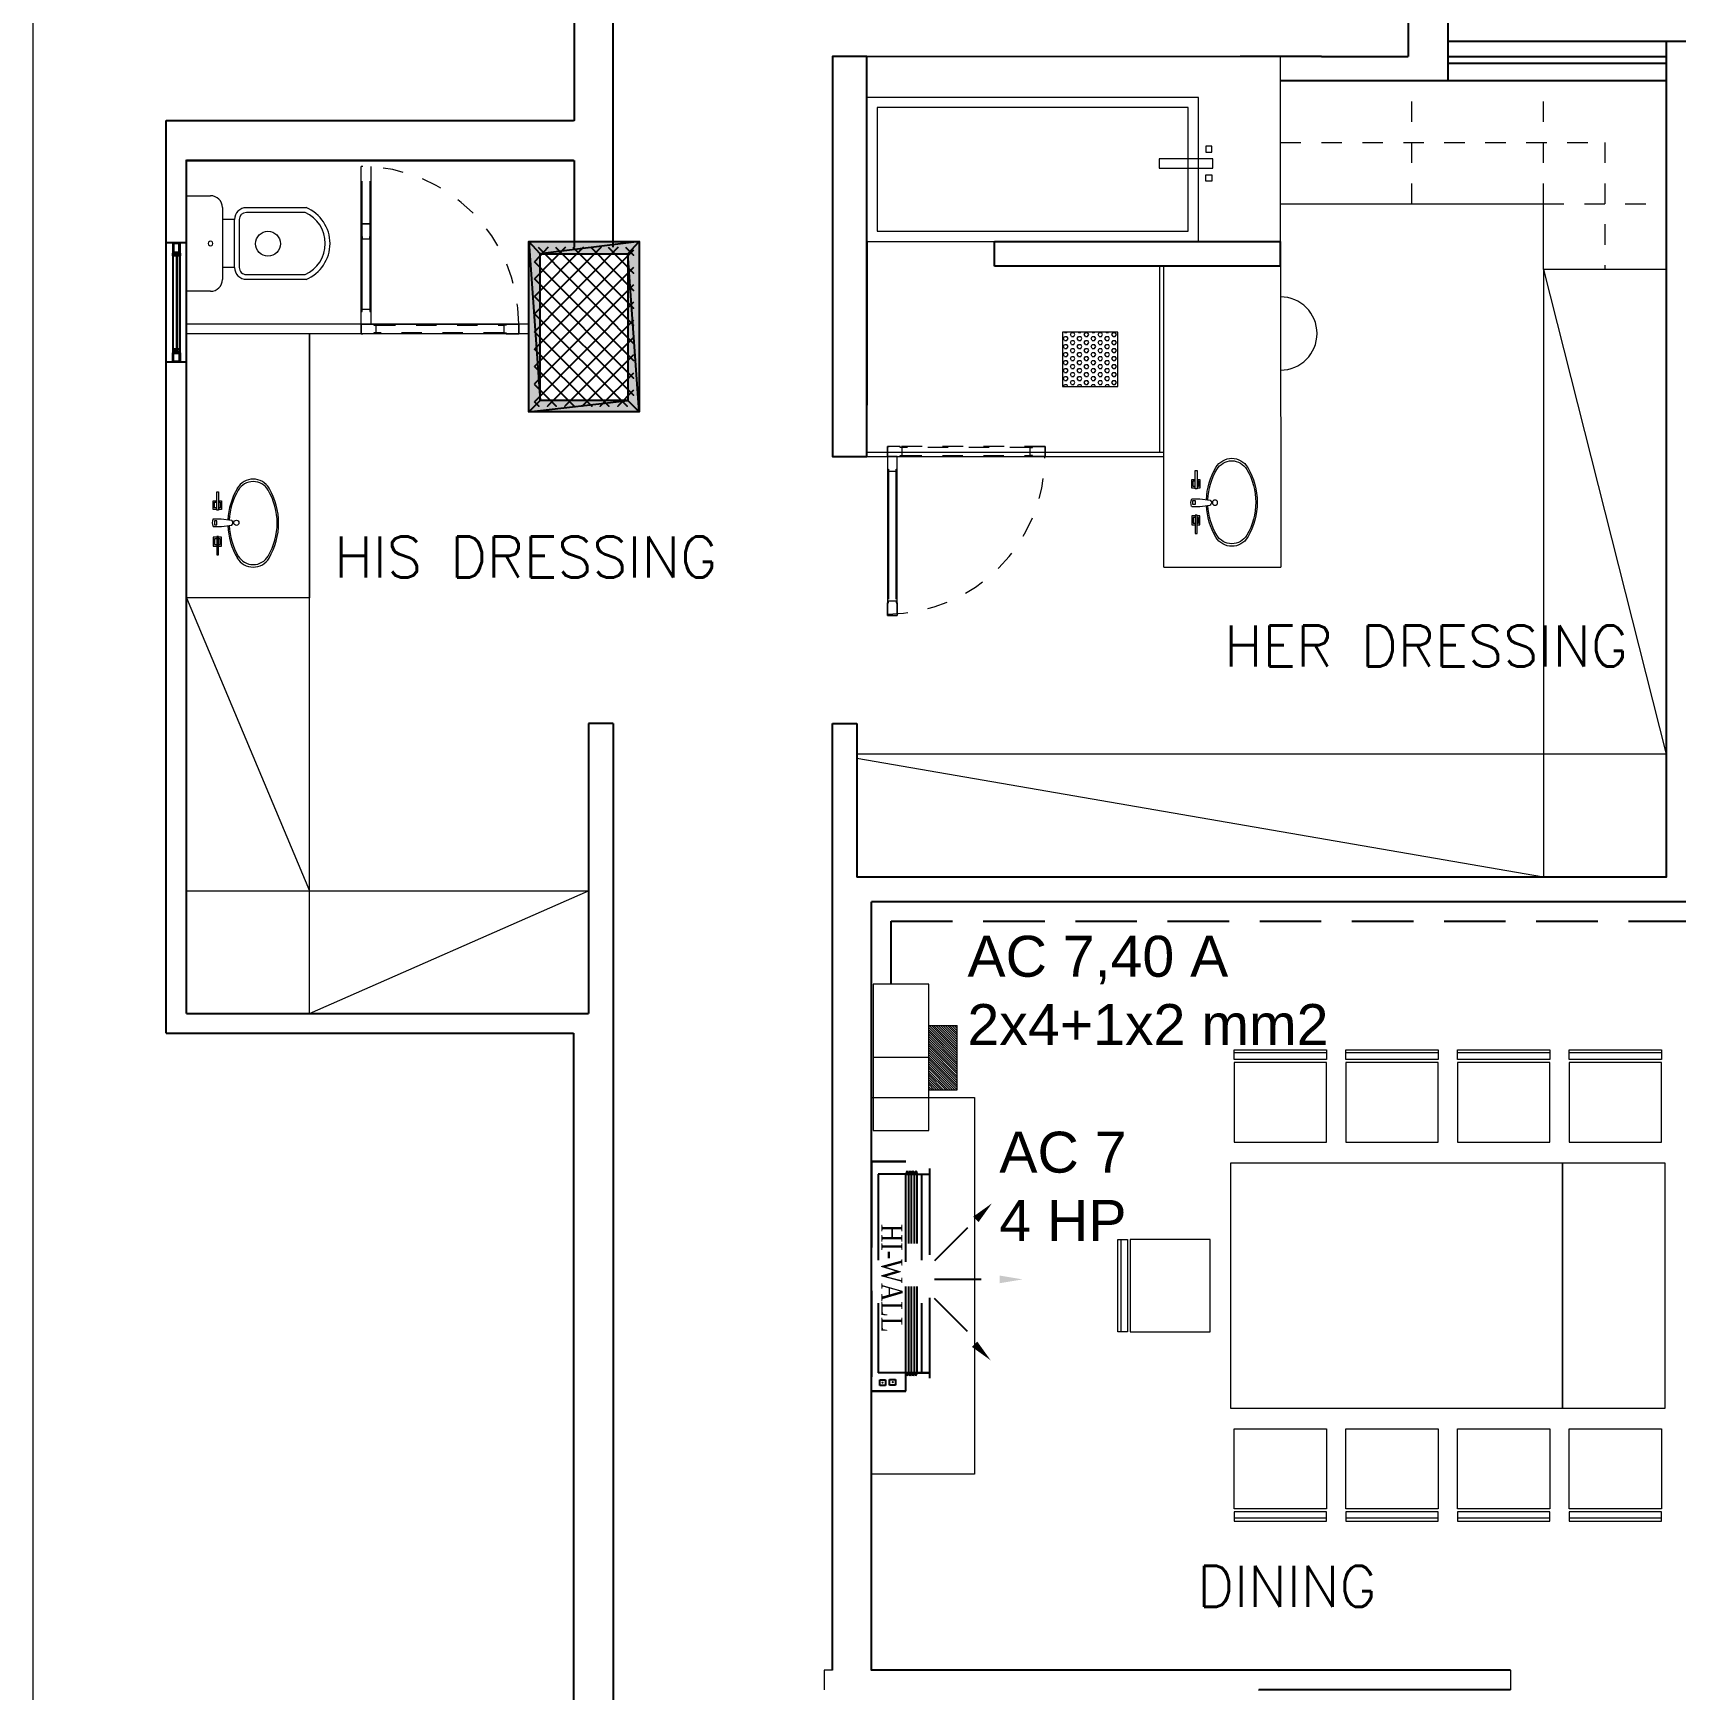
# Model space of a CAD drawing. Header units: inches. Extents: x 14 to 158, y 51 to 94.
# Drawn here: x 86.64 to 94.66, y 80.53 to 88.62 of the extents above; entities that cross this region are included whole.
import ezdxf

# ---------------------------------------------------------------- set-up
doc = ezdxf.new("R2010")
doc.units = ezdxf.units.IN
doc.header["$LTSCALE"] = 0.6
doc.header["$MEASUREMENT"] = 0
doc.linetypes.add('1st BASE_WTV$0$HIDDEN2', pattern=[0.1875, 0.125, -0.0625])
doc.linetypes.add('DASHED', pattern=[0.75, 0.5, -0.25])
doc.layers.get('0').update_dxf_attribs({"color": 253, "lineweight": 0})
for name, color, linetype, lineweight in [('1st BASE_WTV$0$A-DOOR', 253, 'Continuous', 0), ('1st BASE_WTV$0$A-DOOR-JAMB', 253, 'Continuous', 0), ('1st BASE_WTV$0$A-DOOR-OVHD', 253, '1st BASE_WTV$0$HIDDEN2', 0), ('1st BASE_WTV$0$A-DOOR-SWNG', 253, '1st BASE_WTV$0$HIDDEN2', 0), ('fur', 253, 'Continuous', 0), ('K Furniture', 253, 'Continuous', 0), ('Layer1', 253, 'Continuous', 0), ('Muebles', 253, 'Continuous', 0), ('POWER', 4, 'Continuous', 0), ('text', 3, 'Continuous', 0), ('X27COLC$0$COL', 253, 'Continuous', 0)]:
    doc.layers.add(name, color=color, linetype=linetype, lineweight=lineweight)
doc.layers.add('AC-HI.WALL', color=3, linetype='DASHED')
doc.styles.add('ROMANS', font='', dxfattribs={"width": 0.8})
doc.styles.add('SIMPLEX', font='SIMPLEX.SHX')
doc.styles.get("Standard").update_dxf_attribs({"font": 'arial.ttf'})
doc.styles.get('ROMANS').set_extended_font_data('Amphion')

# ---------------------------------------------------------------- blocks, each defined once
blk = doc.blocks.new('A$C399A65E2')
at = {"layer": 'Muebles', "linetype": 'Continuous'}
for p, q in [((0.1947, 0.0392), (0.201, 0.0898)), ((0.2314, 0.0405), (0.2251, 0.0911)), ((0.0626, 0.0177), (0.0626, 0.0266)), ((0.0626, 0.0266), (0.1524, 0.0266)), ((0.1524, 0.0177), (0.0626, 0.0177)), ((0.1056, 0.0266), (0.1056, 0.0405)), ((0.1056, 0.0405), (0.1486, 0.0405)), ((0.1056, 0), (0.1056, 0.0177)), ((0.1486, 0), (0.1056, 0)), ((0.1132, 0.0266), (0.1132, 0.0341)), ((0.1132, 0.0341), (0.141, 0.0341)), ((0.1132, 0.0076), (0.1132, 0.0177)), ((0.141, 0.0076), (0.1132, 0.0076)), ((0.141, 0.0341), (0.141, 0.0266)), ((0.141, 0.0177), (0.141, 0.0076)), ((0.1486, 0.0405), (0.1486, 0.0266)), ((0.1486, 0.0177), (0.1486, 0)), ((0.1524, 0.0266), (0.1524, 0.0177)), ((0.1947, 0), (0.1947, 0.0392)), ((0.2238, 0.0177), (0.2036, 0.0177)), ((0.2036, 0.0177), (0.2036, 0.0063)), ((0.2036, 0.0063), (0.2238, 0.0063)), ((0.2238, 0.0063), (0.2238, 0.0177)), ((0.2314, 0.0013), (0.2314, 0.0405)), ((0.3698, 0.0266), (0.28, 0.0266)), ((0.28, 0.0266), (0.28, 0.0177)), ((0.28, 0.0177), (0.3698, 0.0177)), ((0.3268, 0.0405), (0.2838, 0.0405)), ((0.2838, 0.0405), (0.2838, 0.0266)), ((0.2838, 0.0177), (0.2838, 0)), ((0.2838, 0), (0.3268, 0)), ((0.3192, 0.0341), (0.2914, 0.0341)), ((0.2914, 0.0341), (0.2914, 0.0266)), ((0.2914, 0.0177), (0.2914, 0.0076)), ((0.2914, 0.0076), (0.3192, 0.0076)), ((0.3192, 0.0266), (0.3192, 0.0341)), ((0.3192, 0.0076), (0.3192, 0.0177)), ((0.3268, 0.0266), (0.3268, 0.0405)), ((0.3268, 0), (0.3268, 0.0177)), ((0.3698, 0.0177), (0.3698, 0.0266))]:
    blk.add_line(p, q, dxfattribs=at)
blk.add_circle((0.2132, 0.1138), 0.0126, dxfattribs=at)
for centre, radius, start, end in [((0.09, 0.196), 0.09, 120.5339, 239.46614), ((0.0972, 0.196), 0.0848, 120.53389, 239.46614), ((0.2149, -0.0158), 0.3359, 59.46621, 120.53378), ((0.2149, -0.0037), 0.3167, 59.46621, 120.53379), ((0.3327, 0.196), 0.0848, 300.53386, 59.46611), ((0.3399, 0.196), 0.09, 300.53386, 59.4661), ((0.2149, 0.4079), 0.3359, 239.46622, 267.25373), ((0.2149, 0.3957), 0.3167, 239.46622, 267.2472), ((0.2136, 0.0805), 0.0156, 42.48509, 143.54023), ((0.2149, 0.3957), 0.3167, 272.09779, 300.53378), ((0.2149, 0.4079), 0.3359, 272.12884, 300.53379), ((0.2118, 0.0367), 0.0405, 245.05141, 298.89841)]:
    blk.add_arc(centre, radius, start, end, dxfattribs=at)
blk = doc.blocks.new('A$C66D173D2')
at = {"layer": 'K Furniture'}
for p, q in [((0.0583, 0.5833), (0.0583, 0.2917)), ((0.0817, 0.2917), (0.0817, 0.5785)), ((0.385, 0.5785), (0.385, 0.2917)), ((0.4083, 0.2917), (0.4083, 0.5833)), ((0.35, 0.2567), (0.1167, 0.2567)), ((0.4083, 0.175), (0.0583, 0.175)), ((0.1167, 0.2333), (0.1167, 0.175)), ((0.1167, 0.2333), (0.35, 0.2333)), ((0.35, 0.2333), (0.35, 0.175)), ((0, 0.1167), (0, 0)), ((0.4667, 0), (0.4667, 0.1167)), ((0.4667, 0), (0, 0))]:
    blk.add_line(p, q, dxfattribs=at)
at = {"layer": 'K Furniture', "extrusion": (0, 0, -1)}
for centre, major_axis, start_param, end_param in [((0.2333, 0.5104), (0.1341, 0.1341), 4.321782, 6.673792), ((0.2333, 0.5104), (-0.1176, 0.1176), 5.919765, 8.217402), ((0.2322, 0.3971), (-0.0429, 0.0429), 0.785398, 7.068583), ((0.1167, 0.2917), (0.0412, 0.0412), 2.356194, 3.926991), ((0.1167, 0.2917), (0.0247, 0.0247), 2.356194, 3.926991), ((0.35, 0.2917), (0.0412, 0.0412), 0.785398, 2.356194), ((0.35, 0.2917), (0.0247, 0.0247), 0.785398, 2.356194), ((0.0583, 0.1167), (0.0412, 0.0412), 3.926991, 5.497787), ((0.4083, 0.1167), (0.0412, 0.0412), -0.785398, 0.785398), ((0.2333, 0.1167), (-0.00825, 0.00825), 5.497786, 8.639381), ((0.2333, 0.1167), (0.00825, 0.00825), 0.785397, 3.926992)]:
    blk.add_ellipse(centre, major_axis=major_axis, ratio=1, start_param=start_param, end_param=end_param, dxfattribs=at)
blk = doc.blocks.new('A$C7D3A46D4')
at = {"layer": '1st BASE_WTV$0$A-DOOR'}
blk.add_line((0.7698, 0.0481), (0, 0.0481), dxfattribs=at)
at = {"layer": '1st BASE_WTV$0$A-DOOR-JAMB'}
for p, q in [((0.7698, 0.8258), (0.7217, 0.8258)), ((0.7217, 0.7639), (0.7217, 0.8258)), ((0.7217, 0.8258), (0.7698, 0.8258)), ((0.7217, 0.8179), (0.7217, 0.0481)), ((0.7698, 0.8258), (0.7698, 0.7639)), ((0.7698, 0.0481), (0.7698, 0.8179)), ((0.7268, 0.7639), (0.7217, 0.7639)), ((0.7268, 0.7537), (0.7268, 0.7639)), ((0.7647, 0.7537), (0.7268, 0.7537)), ((0.7268, 0.7457), (0.7268, 0.1172)), ((0.7698, 0.7639), (0.7647, 0.7639)), ((0.7647, 0.7639), (0.7647, 0.7537)), ((0.7647, 0.1172), (0.7647, 0.7457)), ((0.7268, 0.11), (0.7217, 0.11)), ((0.7217, 0.11), (0.7217, 0.0481)), ((0.7647, 0.1203), (0.7268, 0.1203)), ((0.7268, 0.1203), (0.7268, 0.11)), ((0.7647, 0.11), (0.7647, 0.1203)), ((0.7698, 0.11), (0.7647, 0.11)), ((0.7698, 0.0481), (0.7698, 0.11)), ((0, 0.0481), (0, 0)), ((0, 0.0481), (0.0619, 0.0481)), ((0, 0), (0, 0.0481)), ((0.0619, 0.0481), (0.0619, 0.043)), ((0.0619, 0.043), (0.0722, 0.043)), ((0.0722, 0.0051), (0.0619, 0.0051)), ((0.0619, 0.0051), (0.0619, 0)), ((0.0722, 0.043), (0.0722, 0.0051)), ((0.7079, 0.043), (0.6976, 0.043)), ((0.6976, 0.043), (0.6976, 0.0051)), ((0.6976, 0.0051), (0.7079, 0.0051)), ((0.7698, 0.0481), (0.7079, 0.0481)), ((0.7079, 0.0481), (0.7079, 0.043)), ((0.7079, 0.0051), (0.7079, 0)), ((0.7217, 0.0481), (0.7698, 0.0481)), ((0.7217, 0.0481), (0.7698, 0.0481)), ((0.7698, 0.0481), (0.7698, 0)), ((0.7698, 0), (0.7698, 0.0481)), ((0, 0), (0.0096, 0)), ((0.0619, 0), (0, 0)), ((0.7079, 0), (0.7698, 0)), ((0.7698, 0), (0.7602, 0))]:
    blk.add_line(p, q, dxfattribs=at)
at = {"layer": '1st BASE_WTV$0$A-DOOR-OVHD'}
for p, q in [((0.7698, 0.0481), (0, 0.0481)), ((0, 0.0481), (0, 0)), ((0.7698, 0.0481), (0, 0.0481)), ((0.7007, 0.043), (0.0722, 0.043)), ((0.0722, 0.0051), (0.7007, 0.0051)), ((0.7698, 0), (0.7698, 0.0481)), ((0, 0), (0.7698, 0))]:
    blk.add_line(p, q, dxfattribs=at)
at = {"layer": '1st BASE_WTV$0$A-DOOR-SWNG'}
blk.add_arc((0.7698, 0.0481), 0.7698, 90, 180, dxfattribs=at)
blk = doc.blocks.new('htr')
at = {"layer": 'X27COLC$0$COL'}
for p, q in [((-11.6682, -8.6178), (-11.6682, -8.1678)), ((-11.6682, -8.1678), (-11.6216, -8.1678)), ((-11.6538, -8.1678), (-11.6538, -8.6178)), ((-11.6216, -8.1678), (-11.6216, -8.6178)), ((-11.2177, -8.1678), (-11.6077, -8.1678)), ((-11.6077, -8.1678), (-11.6077, -8.6178)), ((-11.2177, -8.6178), (-11.2177, -8.1678)), ((-11.6216, -8.6178), (-11.6682, -8.6178)), ((-11.6077, -8.6178), (-11.2177, -8.6178))]:
    blk.add_line(p, q, dxfattribs=at)
blk = doc.blocks.new('JTE')
at = {"layer": '1st BASE_WTV$0$A-DOOR'}
blk.add_line((153.8087, -57.0845), (153.0389, -57.0845), dxfattribs=at)
at = {"layer": '1st BASE_WTV$0$A-DOOR-JAMB'}
for p, q in [((153.0389, -57.0845), (153.0389, -57.0364)), ((153.0389, -57.0364), (153.0486, -57.0364)), ((153.1008, -57.0364), (153.0389, -57.0364)), ((153.0389, -57.0364), (153.0389, -57.0845)), ((153.0389, -57.0845), (153.1008, -57.0845)), ((153.1008, -57.0415), (153.1008, -57.0364)), ((153.1111, -57.0415), (153.1008, -57.0415)), ((153.1008, -57.0845), (153.1008, -57.0794)), ((153.1008, -57.0794), (153.1111, -57.0794)), ((153.1111, -57.0794), (153.1111, -57.0415)), ((153.7366, -57.0794), (153.7366, -57.0415)), ((153.7366, -57.0415), (153.7468, -57.0415)), ((153.7468, -57.0794), (153.7366, -57.0794)), ((153.7468, -57.0415), (153.7468, -57.0364)), ((153.7468, -57.0364), (153.8087, -57.0364)), ((153.7468, -57.0845), (153.7468, -57.0794)), ((153.8087, -57.0845), (153.7468, -57.0845)), ((153.7606, -57.8543), (153.7606, -57.0845)), ((153.7606, -57.0845), (153.8087, -57.0845)), ((153.7606, -57.1464), (153.7606, -57.0845)), ((153.7606, -57.0845), (153.8087, -57.0845)), ((153.8087, -57.0364), (153.7991, -57.0364)), ((153.8087, -57.0845), (153.8087, -57.0364)), ((153.8087, -57.0364), (153.8087, -57.0845)), ((153.8087, -57.0845), (153.8087, -57.8543)), ((153.8087, -57.0845), (153.8087, -57.1464)), ((153.7658, -57.1464), (153.7606, -57.1464)), ((153.7658, -57.1567), (153.7658, -57.1464)), ((153.7658, -57.7821), (153.7658, -57.1536)), ((153.8036, -57.1567), (153.7658, -57.1567)), ((153.8087, -57.1464), (153.8036, -57.1464)), ((153.8036, -57.1464), (153.8036, -57.1567)), ((153.8036, -57.1536), (153.8036, -57.7821)), ((153.7658, -57.512), (153.7606, -57.512)), ((153.7606, -57.512), (153.7606, -57.5739)), ((153.8036, -57.5017), (153.7658, -57.5017)), ((153.7658, -57.5017), (153.7658, -57.512)), ((153.8036, -57.512), (153.8036, -57.5017)), ((153.8087, -57.512), (153.8036, -57.512)), ((153.8087, -57.5739), (153.8087, -57.512)), ((153.8087, -57.5739), (153.7606, -57.5739)), ((153.7606, -57.5739), (153.8087, -57.5739))]:
    blk.add_line(p, q, dxfattribs=at)
at = {"layer": '1st BASE_WTV$0$A-DOOR-OVHD'}
for p, q in [((153.0389, -57.0364), (153.8087, -57.0364)), ((153.0389, -57.0845), (153.0389, -57.0364)), ((153.8087, -57.0845), (153.0389, -57.0845)), ((153.8087, -57.0845), (153.0389, -57.0845)), ((153.1111, -57.0415), (153.7397, -57.0415)), ((153.7397, -57.0794), (153.1111, -57.0794)), ((153.8087, -57.0364), (153.8087, -57.0845))]:
    blk.add_line(p, q, dxfattribs=at)
at = {"layer": '1st BASE_WTV$0$A-DOOR-SWNG'}
blk.add_arc((153.8087, -57.0845), 0.7698, 180, 270, dxfattribs=at)
blk = doc.blocks.new('A$C685158DF')
at = {"layer": 'AC-HI.WALL', "color": 2}
for p, q in [((0, -0.4), (0, 0.4)), ((0, 0.4), (0.12, 0.4)), ((0, -0.4), (0, 0.4)), ((0.0235, 0.356), (0.0235, -0.3358)), ((0.1068, 0.356), (0.0235, 0.356)), ((0.12, 0.356), (0.1068, 0.356)), ((0.12, 0.356), (0.1068, 0.356)), ((0.12, -0.4), (0.12, 0.4)), ((0.12, -0.4), (0.12, 0.4)), ((0.1249, 0.3673), (0.12, 0.356)), ((0.1249, 0.3673), (0.12, 0.356)), ((0.12, 0.356), (0.2027, 0.356)), ((0.12, -0.3358), (0.12, 0.356)), ((0.12, -0.3358), (0.12, 0.356)), ((0.12, 0.356), (0.2027, 0.356)), ((0.1249, 0.3673), (0.1299, 0.356)), ((0.1249, 0.3673), (0.1299, 0.356)), ((0.1349, 0.3673), (0.1299, 0.356)), ((0.1349, 0.3673), (0.1299, 0.356)), ((0.1299, -0.3358), (0.1299, 0.356)), ((0.1299, -0.3358), (0.1299, 0.356)), ((0.1349, 0.3673), (0.1399, 0.356)), ((0.1349, 0.3673), (0.1399, 0.356)), ((0.1448, 0.3673), (0.1399, 0.356)), ((0.1448, 0.3673), (0.1399, 0.356)), ((0.1399, -0.3358), (0.1399, 0.356)), ((0.1399, -0.3358), (0.1399, 0.356)), ((0.1448, 0.3673), (0.1498, 0.356)), ((0.1448, 0.3673), (0.1498, 0.356)), ((0.1548, 0.3673), (0.1498, 0.356)), ((0.1548, 0.3673), (0.1498, 0.356)), ((0.1498, -0.3358), (0.1498, 0.356)), ((0.1548, 0.3673), (0.1598, 0.356)), ((0.1548, 0.3673), (0.1598, 0.356)), ((0.1598, 0.356), (0.2027, 0.356)), ((0.1598, -0.3358), (0.1598, 0.356)), ((0.1598, -0.3358), (0.1598, 0.356)), ((0.1598, 0.356), (0.2027, 0.356)), ((0.174, 0.356), (0.174, -0.3358)), ((0.174, 0.356), (0.174, -0.3358)), ((0.2027, 0.3753), (0.2027, -0.355)), ((0.2027, 0.3753), (0.2027, -0.355)), ((0.3352, 0.1696), (0.2202, 0.0546)), ((0.3352, 0.1696), (0.2202, 0.0546)), ((0.3828, -0.0111), (0.2202, -0.0111)), ((0.3828, -0.0111), (0.2202, -0.0111)), ((0.3352, -0.1918), (0.2202, -0.0769)), ((0.3352, -0.1918), (0.2202, -0.0769)), ((0.0928, -0.3358), (0.0235, -0.3358)), ((0.2027, -0.3358), (0.0928, -0.3358)), ((0.2027, -0.3358), (0.0928, -0.3358)), ((0.12, -0.3358), (0.1068, -0.3358)), ((0.12, -0.3358), (0.1068, -0.3358)), ((0.1249, -0.3471), (0.12, -0.3358)), ((0.1249, -0.3471), (0.12, -0.3358)), ((0.1249, -0.3471), (0.1299, -0.3358)), ((0.1249, -0.3471), (0.1299, -0.3358)), ((0.1349, -0.3471), (0.1299, -0.3358)), ((0.1349, -0.3471), (0.1299, -0.3358)), ((0.1349, -0.3471), (0.1399, -0.3358)), ((0.1349, -0.3471), (0.1399, -0.3358)), ((0.1448, -0.3471), (0.1399, -0.3358)), ((0.1448, -0.3471), (0.1399, -0.3358)), ((0.1448, -0.3471), (0.1498, -0.3358)), ((0.1448, -0.3471), (0.1498, -0.3358)), ((0.1548, -0.3471), (0.1498, -0.3358)), ((0.1548, -0.3471), (0.1498, -0.3358)), ((0.1548, -0.3471), (0.1598, -0.3358)), ((0.1548, -0.3471), (0.1598, -0.3358)), ((0.1598, -0.3358), (0.2027, -0.3358)), ((0.1598, -0.3358), (0.2027, -0.3358)), ((0.12, -0.4), (0, -0.4)), ((0.12, -0.4), (0, -0.4))]:
    blk.add_line(p, q, dxfattribs=at)
for points in [[(0.12, -0.4), (0.12, 0.4), (0, 0.4), (0, -0.4)], [(0.0489, -0.3603), (0.0489, -0.3803), (0.0289, -0.3803), (0.0289, -0.3603)], [(0.0489, -0.3603), (0.0489, -0.3803), (0.0289, -0.3803), (0.0289, -0.3603)], [(0.0836, -0.3591), (0.0836, -0.3791), (0.0636, -0.3791), (0.0636, -0.3591)], [(0.0836, -0.3591), (0.0836, -0.3791), (0.0636, -0.3791), (0.0636, -0.3591)]]:
    blk.add_lwpolyline(points, close=True, dxfattribs=at)
at = {"layer": 'AC-HI.WALL', "color": 2, "const_width": 0.00371}
for points in [[(0.0387, -0.3683, 1), (0.0387, -0.3721, 1)], [(0.0387, -0.3683, 1), (0.0387, -0.3721, 1)], [(0.0745, -0.3666, 1), (0.0745, -0.3704, 1)], [(0.0745, -0.3666, 1), (0.0745, -0.3704, 1)]]:
    blk.add_lwpolyline(points, format="xyb", close=True, dxfattribs=at)
at = {"layer": 'AC-HI.WALL', "color": 2}
for points in [[(0.3543, 0.2076), (0.3731, 0.1888), (0.42, 0.2545)], [(0.3543, 0.2076), (0.3731, 0.1888), (0.42, 0.2545)], [(0.4474, 0.0027), (0.4474, -0.0239), (0.5271, -0.0106)], [(0.4474, 0.0027), (0.4474, -0.0239), (0.5271, -0.0106)], [(0.3499, -0.2457), (0.3686, -0.2269), (0.4156, -0.2926)], [(0.3499, -0.2457), (0.3686, -0.2269), (0.4156, -0.2926)]]:
    blk.add_solid(points, dxfattribs=at)
at = {"layer": 'AC-HI.WALL', "color": 2, "insert": (0.0331, -0.0063), "char_height": 0.073015, "width": 1.967177, "attachment_point": 8, "rotation": 270, "style": 'ROMANS'}
blk.add_mtext('\\A1;{\\fTimes New Roman|b0|i0|c0|p18;HI-WALL}', dxfattribs=at)
blk = doc.blocks.new('*X36')
at = {"color": 0}
for p, q in [((375.833, -121.97), (376.007, -121.796)), ((375.833, -121.956), (375.993, -121.796)), ((375.833, -121.942), (375.979, -121.796)), ((375.833, -121.928), (375.965, -121.796)), ((375.833, -121.914), (375.951, -121.796)), ((375.833, -121.9), (375.936, -121.796)), ((375.833, -121.886), (375.922, -121.796)), ((375.833, -121.871), (375.908, -121.796)), ((375.833, -121.857), (375.894, -121.796)), ((375.833, -121.843), (375.88, -121.796)), ((375.833, -121.829), (375.866, -121.796)), ((375.833, -121.815), (375.852, -121.796)), ((375.833, -121.801), (375.837, -121.796)), ((375.845, -121.972), (376.021, -121.796)), ((375.859, -121.972), (376.035, -121.796)), ((375.873, -121.972), (376.05, -121.796)), ((375.887, -121.972), (376.064, -121.796)), ((375.901, -121.972), (376.078, -121.796)), ((375.916, -121.972), (376.092, -121.796)), ((375.93, -121.972), (376.106, -121.796)), ((375.944, -121.972), (376.12, -121.796)), ((375.958, -121.972), (376.134, -121.796)), ((375.972, -121.972), (376.149, -121.796)), ((375.986, -121.972), (376.163, -121.796)), ((376, -121.972), (376.177, -121.796)), ((376.015, -121.972), (376.191, -121.796)), ((376.029, -121.972), (376.205, -121.796)), ((376.043, -121.972), (376.219, -121.796)), ((376.057, -121.972), (376.233, -121.797)), ((376.071, -121.972), (376.233, -121.811)), ((376.085, -121.972), (376.233, -121.825)), ((376.099, -121.972), (376.233, -121.839)), ((376.114, -121.972), (376.233, -121.853)), ((376.128, -121.972), (376.233, -121.867)), ((376.142, -121.972), (376.233, -121.882)), ((376.156, -121.972), (376.233, -121.896)), ((376.17, -121.972), (376.233, -121.91)), ((376.184, -121.972), (376.233, -121.924)), ((376.198, -121.972), (376.233, -121.938)), ((376.213, -121.972), (376.233, -121.952)), ((376.227, -121.972), (376.233, -121.966))]:
    blk.add_line(p, q, dxfattribs=at)
blk = doc.blocks.new('CB')
at = {"layer": 'POWER'}
for points in [[(28.6177, 18.9493), (28.9241, 18.9493)], [(28.6177, 18.8142), (28.6177, 18.9493)], [(28.9241, 18.8142), (28.9241, 18.9493)], [(29.1209, 18.5492), (28.4248, 18.5492), (28.4248, 18.8142), (29.1209, 18.8142), (29.1209, 18.5492)], [(28.7728, 18.5492), (28.7728, 18.8142)]]:
    blk.add_lwpolyline(points, dxfattribs=at)
at = {"layer": 'POWER', "xscale": -0.76608, "yscale": 0.76608, "zscale": 0.76608, "rotation": 359.9999999999998}
blk.add_blockref('*X36', (316.8421, 112.2548), dxfattribs=at)

msp = doc.modelspace()

# ---------------------------------------------------------------- hatches: boundary and pattern name
h = msp.add_hatch(color=256)
h.paths.add_polyline_path([(89.5406, 87.5408), (89.5958, 87.6015), (89.1131, 87.5408)])
h.paths.add_polyline_path([(89.5958, 87.6015), (89.1131, 87.5408), (89.0565, 87.6015)])
h.paths.add_polyline_path([(89.1131, 87.5408), (89.0565, 87.6015), (89.1131, 86.825)])
h.paths.add_polyline_path([(89.0565, 87.6015), (89.1131, 86.825), (89.0565, 86.7685)])
h.paths.add_polyline_path([(89.1131, 86.825), (89.0565, 86.7685), (89.5406, 86.825)])
h.paths.add_polyline_path([(89.0565, 86.7685), (89.5406, 86.825), (89.5958, 86.7685)])
h.paths.add_polyline_path([(89.5406, 86.825), (89.5958, 86.7685), (89.5406, 87.5408)])
h.paths.add_polyline_path([(89.5958, 86.7685), (89.5406, 87.5408), (89.5958, 87.6015)])
at = {"layer": 'fur'}
h = msp.add_hatch(dxfattribs=at)
h.set_pattern_fill('HEX', color=256, scale=0.09)
h.set_pattern_definition([(0, (72.198987, 75.016365), (0, 0.019485572), [0.01125, -0.0225]), (120, (72.198987, 75.016365), (-0.016875, -0.009742786), [0.01125, -0.0225]), (60, (72.210237, 75.016365), (-0.016875, 0.009742786), [0.01125, -0.0225])])
h.paths.add_polyline_path([(91.9321, 87.1578), (91.663, 87.1578), (91.663, 86.8936), (91.9321, 86.8936)])

# ---------------------------------------------------------------- linework, layer by layer
for p, q in [((92.5264, 88.5048), (92.6498, 88.5048)), ((90.539, 80.6248), (90.499, 80.6248)), ((90.499, 80.6248), (90.499, 80.5289))]:
    msp.add_line(p, q)
at = {"linetype": 'Continuous', "lineweight": -2}
for p, q in [((92.9264, 88.5048), (92.5298, 88.5048)), ((92.9264, 88.5048), (93.3496, 88.5048)), ((90.7073, 87.6017), (90.7073, 86.8017)), ((91.33, 87.4797), (91.33, 87.6017)), ((91.33, 87.6017), (92.7264, 87.6017)), ((92.7265, 87.4797), (92.7265, 87.6017)), ((92.7265, 87.4797), (91.33, 87.4797)), ((89.4689, 85.2473), (89.3489, 85.2473)), ((89.3489, 85.2473), (89.3489, 83.8311)), ((90.539, 85.2473), (90.659, 85.2473)), ((90.659, 85.2473), (90.659, 84.4973)), ((94.708, 84.3773), (90.7294, 84.3773))]:
    msp.add_line(p, q, dxfattribs=at)
at = {"lineweight": 0}
msp.add_line((93.8502, 80.6248), (93.8502, 80.5289), dxfattribs=at)
for points in [[(86.6371, 93.0265), (118.3781, 93.0265), (118.3781, 73.4364), (86.6371, 73.4364)], [(92.3919, 88.0669), (92.3629, 88.0669), (92.3629, 88.0367), (92.3919, 88.0367)], [(92.3963, 88.0047), (92.1346, 88.0047), (92.1346, 87.9582), (92.3963, 87.9582)], [(92.3919, 87.896), (92.3629, 87.896), (92.3629, 87.9262), (92.3919, 87.9262)]]:
    msp.add_lwpolyline(points, close=True)
at = {"linetype": 'Continuous', "lineweight": -2}
for points in [[(93.544, 91.4849), (93.544, 88.3848), (93.544, 88.3848)], [(93.3496, 91.4077), (93.3496, 88.5048)], [(89.2786, 89.9004), (89.2786, 88.1917), (89.2786, 88.1917)], [(89.2786, 89.9004), (89.2786, 88.1917), (89.2786, 88.1917)], [(89.4689, 87.5739), (89.4689, 89.9004), (89.4689, 89.9004)], [(89.4689, 87.5739), (89.4689, 89.9004), (89.4689, 89.9004)], [(94.6101, 88.5792), (94.6101, 88.3393), (94.6101, 88.3393)], [(94.6101, 88.5792), (94.708, 88.5792), (94.708, 88.5792)], [(94.6101, 88.3848), (92.7264, 88.3848)], [(94.6101, 88.3393), (94.6101, 87.4635), (94.6101, 87.4635)], [(87.2872, 88.1917), (89.2758, 88.1917), (89.2758, 88.1917)], [(87.2872, 83.7359), (87.2872, 88.1917), (87.2872, 88.1917)], [(87.3865, 86.5561), (87.3865, 88), (87.3865, 88)], [(87.3865, 86.7961), (87.3865, 88), (87.3865, 88)], [(89.2758, 87.9972), (87.3865, 87.9972), (89.2786, 87.9972)], [(87.3865, 87.2126), (87.3865, 87.9972), (87.3865, 87.9972)], [(87.3865, 85.861), (87.3865, 87.9972), (87.3865, 87.9972)], [(89.2786, 87.9972), (89.2786, 87.5739), (89.2786, 87.5739)], [(87.3865, 87.5941), (87.2872, 87.5941), (87.2872, 87.5941)], [(87.2872, 87.0122), (87.2872, 87.5941), (87.2872, 87.5941)], [(87.3189, 87.5941), (87.3189, 87.5445), (87.3548, 87.5445), (87.3548, 87.5941)], [(87.3548, 87.5941), (87.3189, 87.5941), (87.3189, 87.5941)], [(87.3189, 87.5307), (87.3189, 87.0756), (87.3189, 87.0756)], [(87.3368, 87.5445), (87.3368, 87.0577), (87.3368, 87.0577)], [(87.341, 87.5445), (87.341, 87.0577), (87.341, 87.0577)], [(87.3548, 87.0756), (87.3548, 87.5307), (87.3548, 87.5307)], [(87.3865, 87.0122), (87.3865, 87.5941), (87.3865, 87.5941)], [(89.4937, 87.5739), (89.0841, 87.1601), (89.0841, 87.1601)], [(89.4096, 87.5739), (89.0841, 87.2484), (89.0841, 87.2484)], [(89.3241, 87.5739), (89.0841, 87.3325), (89.0841, 87.3325)], [(89.2358, 87.5739), (89.0841, 87.418), (89.0841, 87.418)], [(89.1517, 87.5739), (89.0841, 87.5022), (89.0841, 87.5022)], [(89.5682, 87.5587), (89.0841, 87.076), (89.0841, 87.076)], [(89.1021, 87.5739), (89.5682, 87.1036), (89.5682, 87.1036)], [(89.1876, 87.5739), (89.5682, 87.1919), (89.5682, 87.1919)], [(89.2717, 87.5739), (89.5682, 87.276), (89.5682, 87.276)], [(89.3599, 87.5739), (89.5682, 87.3615), (89.5682, 87.3615)], [(89.4441, 87.5739), (89.5682, 87.4456), (89.5682, 87.4456)], [(89.5296, 87.5739), (89.5682, 87.5339), (89.5682, 87.5339)], [(89.0841, 87.5022), (89.5682, 87.0195), (89.5682, 87.0195)], [(89.5682, 87.4746), (89.0841, 86.9905), (89.0841, 86.9905)], [(94.6101, 87.4635), (94.6101, 84.4973), (90.659, 84.4973)], [(89.0841, 87.418), (89.5682, 86.934), (89.5682, 86.934)], [(89.5682, 87.3891), (89.0841, 86.9064), (89.0841, 86.9064)], [(89.0841, 87.3325), (89.5682, 86.8499), (89.5682, 86.8499)], [(89.5682, 87.305), (89.0841, 86.8181), (89.0841, 86.8181)], [(89.0841, 87.2484), (89.5365, 86.7961), (89.5365, 86.7961)], [(89.5682, 87.2167), (89.1476, 86.7961), (89.1476, 86.7961)], [(89.0841, 87.1601), (89.4482, 86.7961), (89.4482, 86.7961)], [(89.5682, 87.1326), (89.2331, 86.7961), (89.2331, 86.7961)], [(87.3189, 87.0122), (87.3189, 87.0577), (87.3548, 87.0577), (87.3548, 87.0122)], [(89.0841, 87.076), (89.3641, 86.7961), (89.3641, 86.7961)], [(89.5682, 87.0471), (89.3172, 86.7961), (89.3172, 86.7961)], [(87.3865, 87.0122), (87.2872, 87.0122), (87.2872, 87.0122)], [(87.3548, 87.0122), (87.3189, 87.0122), (87.3189, 87.0122)], [(89.0841, 86.9905), (89.2786, 86.7961), (89.2786, 86.7961)], [(89.0841, 86.9023), (89.1903, 86.7961), (89.1903, 86.7961)], [(89.5682, 86.9588), (89.4054, 86.7961), (89.4054, 86.7961)], [(89.0841, 86.8181), (89.1062, 86.7961), (89.1062, 86.7961)], [(89.5682, 86.8747), (89.491, 86.7961), (89.491, 86.7961)], [(87.2872, 83.8311), (87.2872, 86.2141), (87.2872, 86.2141)], [(87.3865, 83.8311), (87.3865, 86.2141), (87.3865, 86.2141)], [(89.4689, 85.2473), (89.4689, 78.4996), (89.4689, 78.4996)], [(90.539, 80.6248), (90.539, 85.2473)], [(93.8502, 80.6248), (90.7294, 80.6248), (90.7294, 84.3773)], [(87.3865, 83.8311), (87.3865, 84.0255), (87.3865, 84.0255)], [(87.3865, 83.8311), (89.3489, 83.8311)], [(87.2872, 83.7359), (89.2758, 83.7359), (89.2758, 83.7359)], [(89.2758, 83.7359), (89.2758, 78.4017), (89.2758, 78.4017)], [(93.8502, 80.5289), (92.6214, 80.5289), (92.6214, 80.5289)]]:
    msp.add_lwpolyline(points, dxfattribs=at)
for points in [[(90.7073, 88.5048), (90.539, 88.5048), (90.539, 86.5517), (90.7073, 86.5517)], [(87.3368, 87.5445), (87.3368, 87.5307), (87.3189, 87.5307), (87.3189, 87.5445)], [(87.3231, 87.5486), (87.3506, 87.5486), (87.3506, 87.5914), (87.3231, 87.5914)], [(87.3341, 87.5348), (87.3341, 87.5445), (87.3231, 87.5445), (87.3231, 87.5348)], [(87.341, 87.5445), (87.3548, 87.5445), (87.3548, 87.5348), (87.341, 87.5348)], [(87.341, 87.5445), (87.3548, 87.5445), (87.3548, 87.5307), (87.341, 87.5307)], [(89.5958, 87.6015), (89.1131, 87.5408), (89.0565, 87.6015)], [(89.1131, 87.5408), (89.0565, 87.6015), (89.1131, 86.825)], [(89.0565, 87.6015), (89.1131, 86.825), (89.0565, 86.7685)], [(89.5406, 87.5408), (89.5958, 87.6015), (89.1131, 87.5408)], [(89.5958, 86.7685), (89.5406, 87.5408), (89.5958, 87.6015)], [(89.5406, 86.825), (89.5958, 86.7685), (89.5406, 87.5408)], [(87.3368, 87.0618), (87.3368, 87.0756), (87.3189, 87.0756), (87.3189, 87.0618)], [(87.3341, 87.0715), (87.3341, 87.0618), (87.3231, 87.0618), (87.3231, 87.0715)], [(87.3231, 87.0549), (87.3506, 87.0549), (87.3506, 87.0149), (87.3231, 87.0149)], [(87.341, 87.0618), (87.3548, 87.0618), (87.3548, 87.0756), (87.341, 87.0756)], [(87.341, 87.0618), (87.3548, 87.0618), (87.3548, 87.0715), (87.341, 87.0715)], [(89.1131, 86.825), (89.0565, 86.7685), (89.5406, 86.825)], [(89.0565, 86.7685), (89.5406, 86.825), (89.5958, 86.7685)]]:
    msp.add_lwpolyline(points, close=True, dxfattribs=at)
at = {"layer": 'AC-HI.WALL', "linetype": 'Continuous'}
msp.add_line((90.8255, 83.975), (90.8255, 84.2823), dxfattribs=at)
at = {"layer": 'AC-HI.WALL', "linetype": 'DASHED'}
msp.add_line((90.8255, 84.2823), (94.7537, 84.2823), dxfattribs=at)
at = {"layer": 'fur'}
for p, q in [((90.7073, 88.5048), (92.5264, 88.5048)), ((92.3264, 88.3048), (90.7073, 88.3048)), ((94.0101, 87.4635), (94.0101, 87.7848)), ((92.1373, 86.5717), (92.1373, 87.4797)), ((92.1573, 86.5517), (92.1573, 87.4797)), ((92.7264, 87.4797), (92.7277, 86.0114)), ((94.0101, 87.4635), (94.0101, 84.4973)), ((94.0101, 87.4635), (94.6101, 85.0973)), ((94.6101, 87.4635), (94.0101, 87.4635)), ((89.0519, 87.1494), (87.3818, 87.1494)), ((89.0565, 87.1975), (87.3865, 87.1975)), ((87.9865, 87.1494), (87.9865, 85.861)), ((90.7073, 86.5717), (92.1573, 86.5717)), ((90.7073, 86.5517), (92.1573, 86.5517)), ((92.1573, 86.011), (92.1573, 86.5517)), ((92.1573, 86.0112), (92.7277, 86.0114)), ((92.1573, 86.011), (92.1573, 86.0112)), ((87.9865, 85.861), (87.3865, 85.861)), ((87.3865, 85.861), (87.9865, 84.4311)), ((94.6101, 85.0973), (90.659, 85.0973)), ((94.0101, 84.4973), (90.659, 85.0766)), ((87.9865, 83.8311), (89.3489, 84.4311)), ((89.0689, 84.4311), (89.3489, 84.4311))]:
    msp.add_line(p, q, dxfattribs=at)
at = {"layer": 'fur', "linetype": '1st BASE_WTV$0$HIDDEN2'}
for p, q in [((93.3682, 87.7848), (93.3682, 88.3848)), ((94.0101, 87.7848), (94.0101, 88.3848)), ((94.0101, 87.7848), (94.6101, 87.7848))]:
    msp.add_line(p, q, dxfattribs=at)
at = {"layer": 'fur'}
for points in [[(92.7264, 87.6017), (92.7264, 88.5048), (90.7073, 88.5048), (90.7073, 87.5017)], [(92.7264, 87.7848), (94.0101, 87.7848)], [(87.9865, 83.8311), (87.9865, 87.1494)], [(87.3865, 84.4311), (89.0689, 84.4311)]]:
    msp.add_lwpolyline(points, dxfattribs=at)
for points in [[(92.3264, 88.3048), (90.7073, 88.3048), (90.7073, 87.6017), (92.3264, 87.6017)], [(92.2764, 88.2548), (90.7573, 88.2548), (90.7573, 87.6517), (92.2764, 87.6517)], [(91.9321, 87.1578), (91.663, 87.1578), (91.663, 86.8936), (91.9321, 86.8936)], [(90.7294, 83.4206), (91.233, 83.4206), (91.233, 81.5815), (90.7294, 81.5815)]]:
    msp.add_lwpolyline(points, close=True, dxfattribs=at)
at = {"layer": 'fur', "linetype": '1st BASE_WTV$0$HIDDEN2'}
msp.add_lwpolyline([(92.7264, 88.0848), (94.3101, 88.0848), (94.3101, 87.4635)], dxfattribs=at)
at = {"layer": 'fur'}
msp.add_arc((92.7264, 87.1517), 0.1787, 270, 90, dxfattribs=at)
at = {"layer": 'Layer1', "linetype": 'Continuous', "lineweight": -2}
for points in [[(93.544, 88.5792), (94.6101, 88.5792), (94.6101, 88.5792)], [(94.6101, 88.502), (93.544, 88.502), (93.544, 88.502)], [(94.6101, 88.4703), (93.544, 88.4703), (93.544, 88.4703)]]:
    msp.add_lwpolyline(points, dxfattribs=at)
at = {"layer": 'X27COLC$0$COL'}
for points in [[(92.4835, 83.1028), (94.1035, 83.1028), (94.1035, 81.9028), (92.4835, 81.9028)], [(94.1035, 83.1028), (94.6035, 83.1028), (94.6035, 81.9028), (94.1035, 81.9028)]]:
    msp.add_lwpolyline(points, close=True, dxfattribs=at)

# ---------------------------------------------------------------- block references
at = {"lineweight": 0, "rotation": 180}
msp.add_blockref('JTE', (242.0465, 30.113), dxfattribs=at)
at = {"xscale": -1, "rotation": 270}
for name, p in [('A$C66D173D2', (87.3865, 87.3578)), ('htr', (101.1184, 93.0205)), ('htr', (101.6637, 93.0205)), ('htr', (102.209, 93.0205)), ('htr', (102.7543, 93.0205))]:
    msp.add_blockref(name, p, dxfattribs=at)
for name, p, rotation in [('A$C7D3A46D4', (91.5771, 86.5998), 180), ('htr', (101.1184, 71.9851), 270), ('htr', (101.6637, 71.9851), 270), ('htr', (102.209, 71.9851), 270), ('htr', (102.7543, 71.9851), 270)]:
    msp.add_blockref(name, p, dxfattribs=dict(rotation=rotation))
msp.add_blockref('htr', (103.6012, 90.8956))
at = {"layer": 'AC-HI.WALL', "extrusion": (1.79906e-05, -7.16102e-15, 1), "xscale": 1.401482343527688, "yscale": 1.401482343527688, "zscale": 1.401482343527688, "rotation": 359.9999999999999}
msp.add_blockref('A$C685158DF', (90.7294, 82.548, 0.0016), dxfattribs=at)
at = {"layer": 'fur', "xscale": -1, "rotation": 270}
msp.add_blockref('A$C399A65E2', (92.293, 86.1125), dxfattribs=at)
at = {"layer": 'fur', "rotation": 270}
msp.add_blockref('A$C399A65E2', (87.5155, 86.4408), dxfattribs=at)
at = {"layer": 'POWER', "lineweight": 50, "xscale": -1.026564000000004, "yscale": 1.026564000000004, "zscale": 1.026564000000004, "rotation": 270}
msp.add_blockref('CB', (71.6955, 54.0806), dxfattribs=at)

# ---------------------------------------------------------------- texts
at = {"style": 'SIMPLEX'}
for s, p in [('HIS DRESSING', (88.1069, 85.9607)), ('HER DRESSING', (92.4509, 85.5258, 0)), ('DINING', (92.3203, 80.9345))]:
    msp.add_text(s, height=0.2, dxfattribs=at).set_placement(p)
at = {"layer": 'text', "linetype": 'DASHED', "char_height": 0.2, "attachment_point": 1}
for s, width, insert in [('AC 7,40 A\\P2x4+1x2 mm2', 1.885638, (91.1984, 84.2109)), ('AC 7\\P4 HP', 1.199427, (91.354, 83.2543))]:
    msp.add_mtext_dynamic_manual_height_columns(s, width=width, gutter_width=1, heights=[0], dxfattribs=dict(at, insert=insert))

doc.saveas('drawing.dxf')
